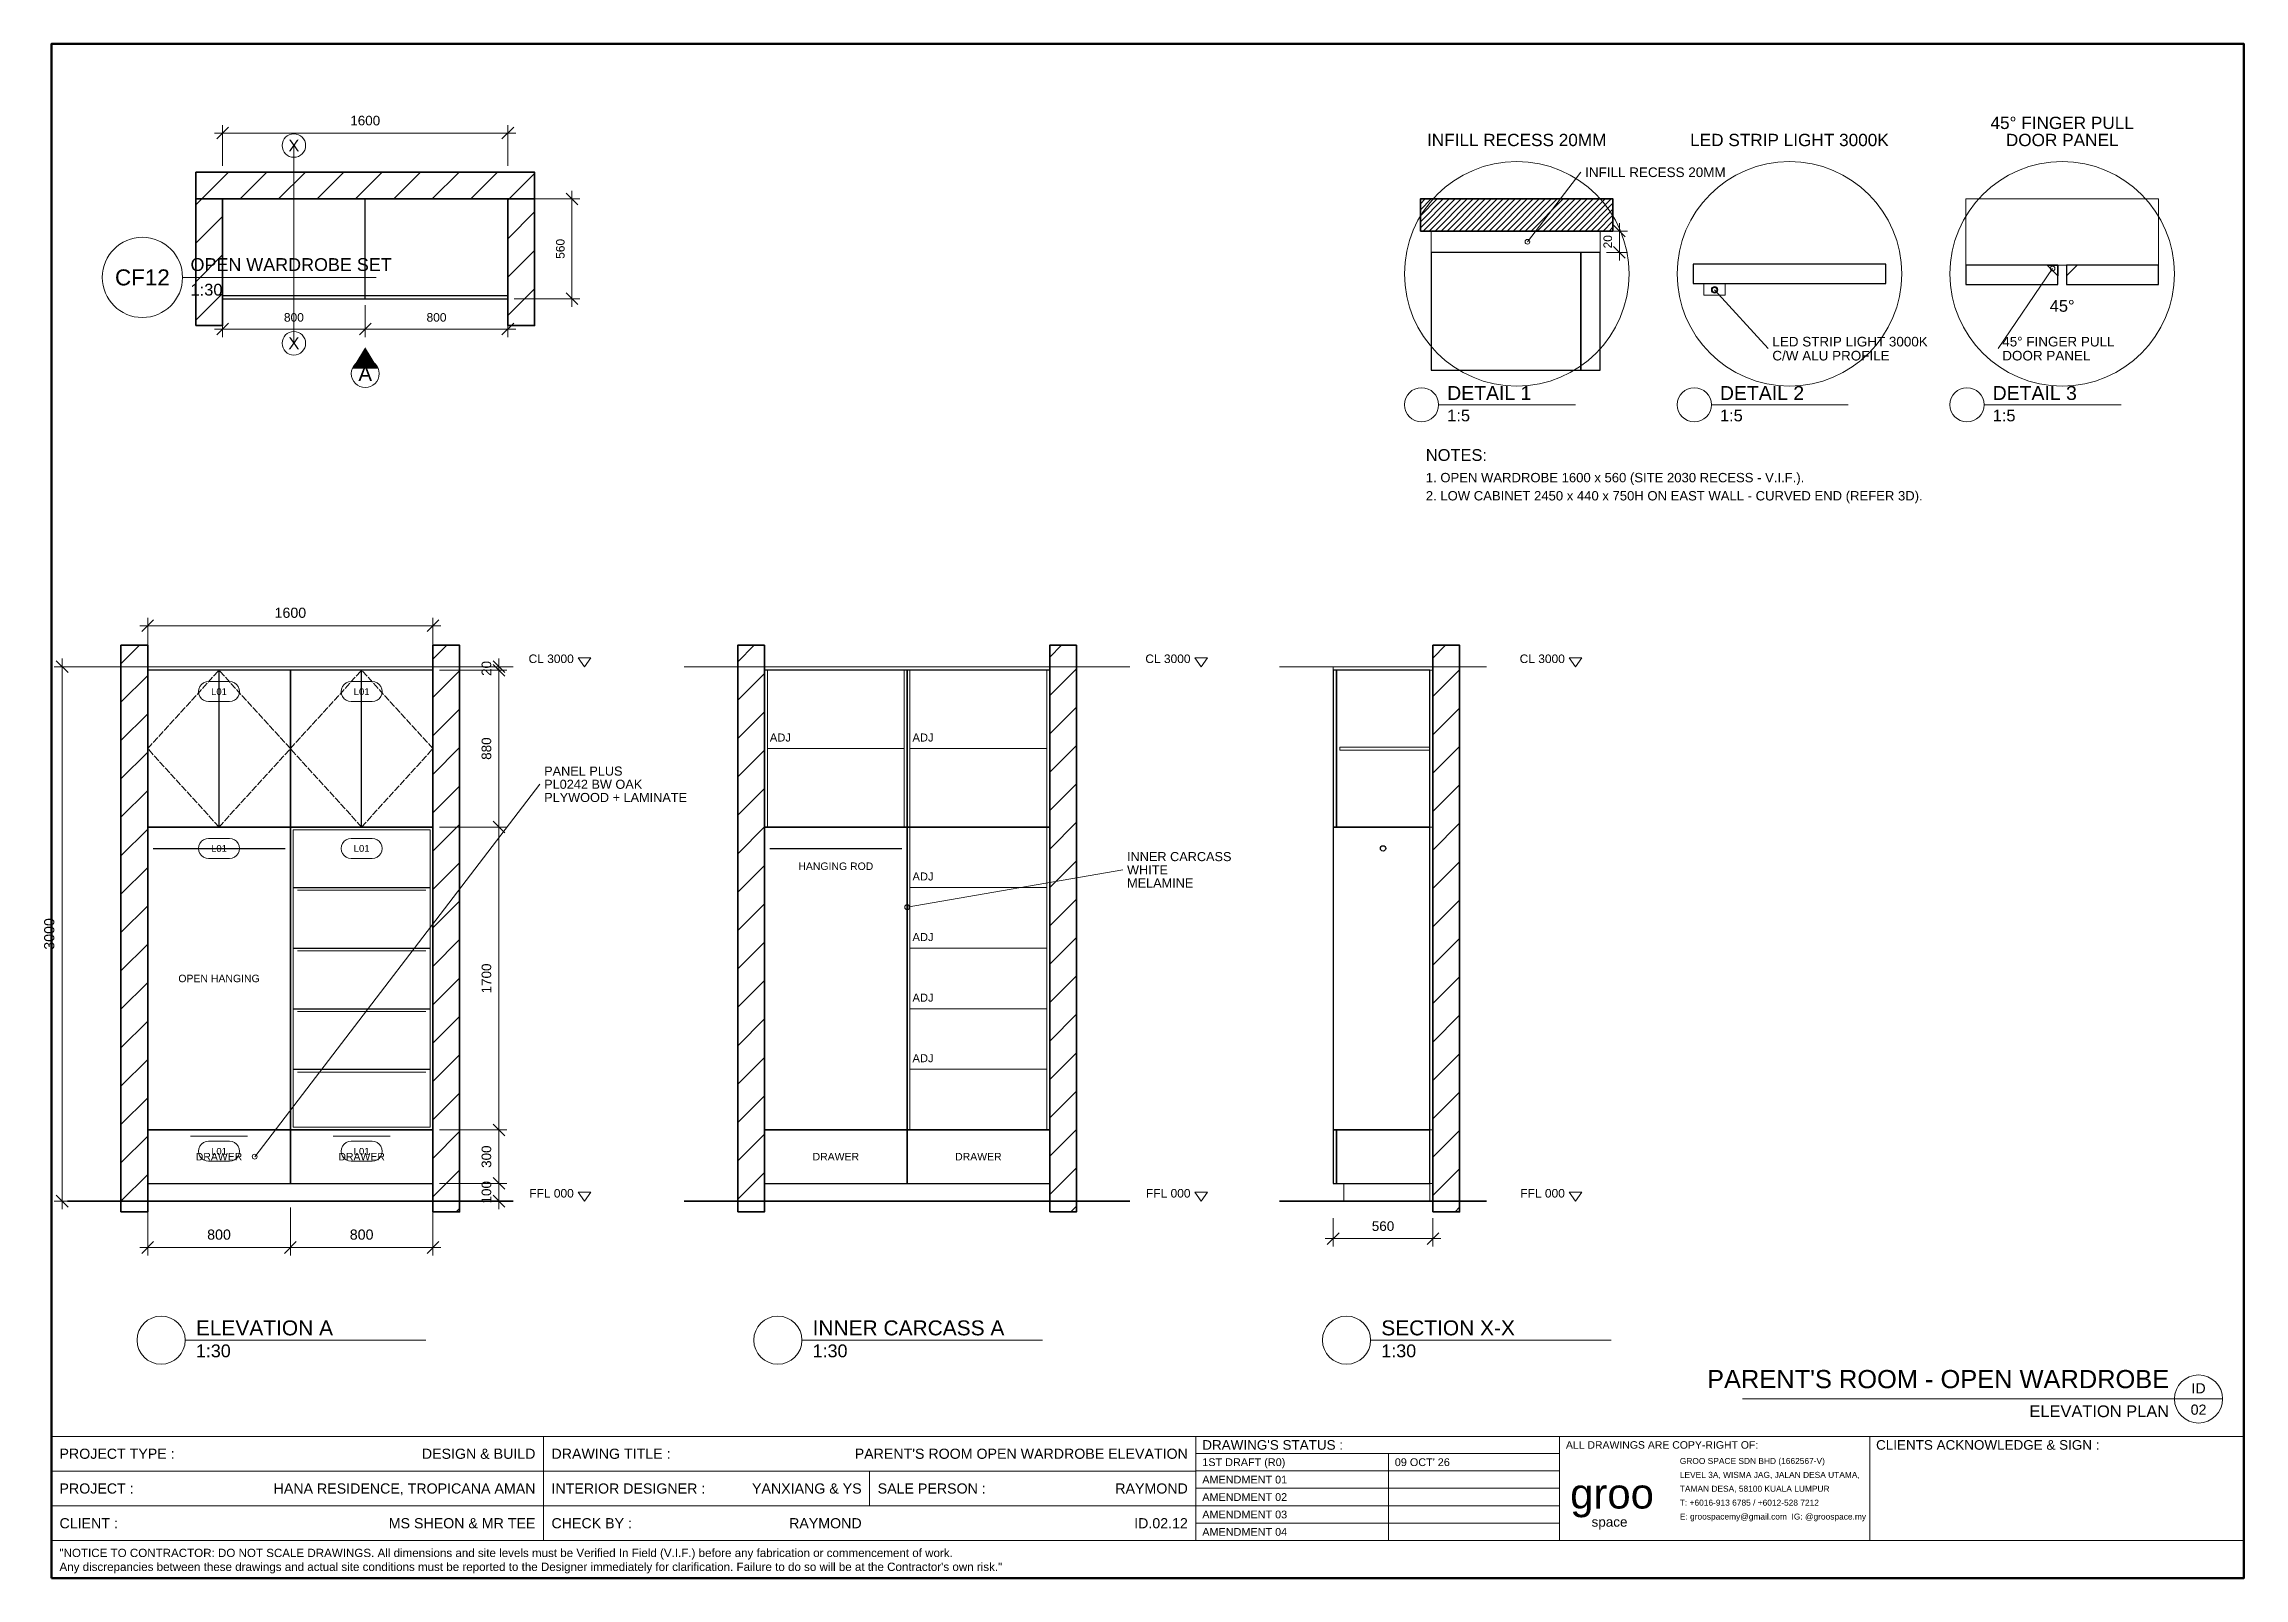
# Model space of a CAD drawing. Header units: millimetres. Extents: x 4 to 415, y 5 to 292.
import ezdxf
from ezdxf.enums import TextEntityAlignment as Align

# ---------------------------------------------------------------- set-up
doc = ezdxf.new("R2010")
doc.units = ezdxf.units.MM
doc.linetypes.add('DASHED', pattern=[1.524, 1.27, -0.254])
for name, color, linetype, lineweight in [('0-SHEET', 7, 'CONTINUOUS', 50), ('0-TITLE', 7, 'CONTINUOUS', 18), ('0-TITLE-TXT', 7, 'CONTINUOUS', 13), ('A-WALL', 250, 'CONTINUOUS', 35), ('I-CEIL', 7, 'CONTINUOUS', 18), ('I-DIM', 5, 'CONTINUOUS', 13), ('I-JOIN', 6, 'CONTINUOUS', 25), ('I-JOIN-ELEV', 7, 'CONTINUOUS', 25), ('I-JOIN-HATCH', 8, 'CONTINUOUS', 9), ('I-JOIN-HIDDEN', 6, 'DASHED', 13), ('I-JOIN-THIN', 7, 'CONTINUOUS', 13), ('I-LITE', 1, 'CONTINUOUS', 18), ('I-NOTE', 1, 'CONTINUOUS', 13), ('I-SYMB', 6, 'CONTINUOUS', 18), ('I-TAG', 5, 'CONTINUOUS', 13), ('I-TEXT', 7, 'CONTINUOUS', 13)]:
    doc.layers.add(name, color=color, linetype=linetype, lineweight=lineweight)
doc.styles.get("Standard").update_dxf_attribs({"font": 'arial.ttf'})

msp = doc.modelspace()

# ---------------------------------------------------------------- hatches: boundary and pattern name
at = {"layer": 'I-JOIN-HATCH'}
h = msp.add_hatch(dxfattribs=at)
h.set_pattern_fill('ANSI31', scale=1.6)
h.paths.add_polyline_path([(32, 263), (95.33, 263), (95.33, 268), (32, 268)])
h = msp.add_hatch(dxfattribs=at)
h.set_pattern_fill('ANSI31', scale=1.6)
h.paths.add_polyline_path([(32, 239.33), (37, 239.33), (37, 263), (32, 263)])
h = msp.add_hatch(dxfattribs=at)
h.set_pattern_fill('ANSI31', scale=1.6)
h.paths.add_polyline_path([(90.33, 239.33), (95.33, 239.33), (95.33, 263), (90.33, 263)])
h = msp.add_hatch(dxfattribs=at)
h.set_pattern_fill('ANSI31', scale=0.25)
h.paths.add_polyline_path([(261, 257), (297, 257), (297, 263), (261, 263)])
h = msp.add_hatch(dxfattribs=at)
h.set_pattern_fill('ANSI31', scale=1.6)
h.paths.add_polyline_path([(18, 73.5), (23, 73.5), (23, 179.5), (18, 179.5)])
h = msp.add_hatch(dxfattribs=at)
h.set_pattern_fill('ANSI31', scale=1.6)
h.paths.add_polyline_path([(76.33, 73.5), (81.33, 73.5), (81.33, 179.5), (76.33, 179.5)])
h = msp.add_hatch(dxfattribs=at)
h.set_pattern_fill('ANSI31', scale=1.6)
h.paths.add_polyline_path([(133.33, 73.5), (138.33, 73.5), (138.33, 179.5), (133.33, 179.5)])
h = msp.add_hatch(dxfattribs=at)
h.set_pattern_fill('ANSI31', scale=1.6)
h.paths.add_polyline_path([(191.67, 73.5), (196.67, 73.5), (196.67, 179.5), (191.67, 179.5)])
h = msp.add_hatch(dxfattribs=at)
h.set_pattern_fill('ANSI31', scale=1.6)
h.paths.add_polyline_path([(263.33, 73.5), (268.33, 73.5), (268.33, 179.5), (263.33, 179.5)])
at = {"layer": 'I-SYMB'}
h = msp.add_hatch(color=6, dxfattribs=at)
h.dxf.hatch_style = 1
h.paths.add_polyline_path([(63.67, 235.27), (61.24, 231.28), (66.09, 231.28)])

# ---------------------------------------------------------------- linework, layer by layer
at = {"layer": '0-SHEET'}
msp.add_lwpolyline([(5, 5), (415, 5), (415, 292), (5, 292)], close=True, dxfattribs=at)
at = {"layer": '0-TITLE'}
for p, q in [((5, 31.5), (415, 31.5)), ((97, 12), (97, 31.5)), ((219, 12), (219, 31.5)), ((287, 12), (287, 31.5)), ((345, 12), (345, 31.5)), ((5, 25), (219, 25)), ((158, 18.5), (158, 25)), ((219, 28.3), (287, 28.3)), ((219, 25.04), (287, 25.04)), ((255, 12), (255, 28.3)), ((219, 21.78), (287, 21.78)), ((5, 18.5), (219, 18.5)), ((219, 18.52), (287, 18.52)), ((219, 15.26), (287, 15.26)), ((5, 12), (415, 12))]:
    msp.add_line(p, q, dxfattribs=at)
at = {"layer": 'A-WALL'}
for p, q in [((8, 75.5), (91.33, 75.5)), ((123.33, 75.5), (206.67, 75.5)), ((234.67, 75.5), (273.33, 75.5))]:
    msp.add_line(p, q, dxfattribs=at)
for points in [[(32, 263), (95.33, 263), (95.33, 268), (32, 268)], [(32, 239.33), (37, 239.33), (37, 263), (32, 263)], [(90.33, 239.33), (95.33, 239.33), (95.33, 263), (90.33, 263)], [(261, 257), (297, 257), (297, 263), (261, 263)], [(18, 73.5), (23, 73.5), (23, 179.5), (18, 179.5)], [(76.33, 73.5), (81.33, 73.5), (81.33, 179.5), (76.33, 179.5)], [(133.33, 73.5), (138.33, 73.5), (138.33, 179.5), (133.33, 179.5)], [(191.67, 73.5), (196.67, 73.5), (196.67, 179.5), (191.67, 179.5)], [(263.33, 73.5), (268.33, 73.5), (268.33, 179.5), (263.33, 179.5)]]:
    msp.add_lwpolyline(points, close=True, dxfattribs=at)
at = {"layer": 'I-CEIL'}
for p, q in [((8, 175.5), (91.33, 175.5)), ((123.33, 175.5), (206.67, 175.5)), ((234.67, 175.5), (273.33, 175.5))]:
    msp.add_line(p, q, dxfattribs=at)
at = {"layer": 'I-DIM'}
for p, q in [((35.9, 274.23), (38.1, 276.43)), ((37, 269.2), (37, 276.83)), ((89.23, 274.23), (91.43, 276.43)), ((90.33, 269.2), (90.33, 276.83)), ((35.5, 275.33), (91.83, 275.33)), ((103.43, 261.9), (101.23, 264.1)), ((102.33, 242.83), (102.33, 264.5)), ((91.53, 263), (103.83, 263)), ((295.8, 257), (299.7, 257)), ((299.3, 255.9), (297.1, 258.1)), ((298.2, 251.5), (298.2, 258.5)), ((295.8, 253), (299.7, 253)), ((299.3, 251.9), (297.1, 254.1)), ((37, 243.13), (37, 237.17)), ((63.67, 243.13), (63.67, 237.17)), ((63.67, 243.13), (63.67, 237.17)), ((90.33, 243.13), (90.33, 237.17)), ((91.53, 244.33), (103.83, 244.33)), ((103.43, 243.23), (101.23, 245.43)), ((35.5, 238.67), (65.17, 238.67)), ((35.9, 237.57), (38.1, 239.77)), ((62.17, 238.67), (91.83, 238.67)), ((62.57, 237.57), (64.77, 239.77)), ((62.57, 237.57), (64.77, 239.77)), ((89.23, 237.57), (91.43, 239.77)), ((21.5, 183.17), (77.83, 183.17)), ((21.9, 182.07), (24.1, 184.27)), ((23, 176.7), (23, 184.67)), ((75.23, 182.07), (77.43, 184.27)), ((76.33, 176.7), (76.33, 184.67)), ((7, 74), (7, 177)), ((88.67, 173.33), (88.67, 177)), ((21.8, 175.5), (5.5, 175.5)), ((8.1, 174.4), (5.9, 176.6)), ((77.53, 175.5), (90.17, 175.5)), ((77.53, 174.83), (90.17, 174.83)), ((77.53, 174.83), (90.17, 174.83)), ((89.77, 174.4), (87.57, 176.6)), ((89.77, 173.73), (87.57, 175.93)), ((89.77, 173.73), (87.57, 175.93)), ((88.67, 144), (88.67, 176.33)), ((77.53, 145.5), (90.17, 145.5)), ((77.53, 145.5), (90.17, 145.5)), ((89.77, 144.4), (87.57, 146.6)), ((89.77, 144.4), (87.57, 146.6)), ((88.67, 87.33), (88.67, 147)), ((77.53, 88.83), (90.17, 88.83)), ((77.53, 88.83), (90.17, 88.83)), ((89.77, 87.73), (87.57, 89.93)), ((89.77, 87.73), (87.57, 89.93)), ((88.67, 77.33), (88.67, 90.33)), ((77.53, 78.83), (90.17, 78.83)), ((77.53, 78.83), (90.17, 78.83)), ((89.77, 77.73), (87.57, 79.93)), ((89.77, 77.73), (87.57, 79.93)), ((88.67, 74), (88.67, 80.33)), ((21.8, 75.5), (5.5, 75.5)), ((8.1, 74.4), (5.9, 76.6)), ((23, 74.3), (23, 65.33)), ((49.67, 74.3), (49.67, 65.33)), ((49.67, 74.3), (49.67, 65.33)), ((76.33, 74.3), (76.33, 65.33)), ((77.53, 75.5), (90.17, 75.5)), ((89.77, 74.4), (87.57, 76.6)), ((244.67, 72.3), (244.67, 67)), ((263.33, 72.3), (263.33, 67)), ((21.5, 66.83), (51.17, 66.83)), ((21.9, 65.73), (24.1, 67.93)), ((48.17, 66.83), (77.83, 66.83)), ((48.57, 65.73), (50.77, 67.93)), ((48.57, 65.73), (50.77, 67.93)), ((75.23, 65.73), (77.43, 67.93)), ((243.17, 68.5), (264.83, 68.5)), ((243.57, 67.4), (245.77, 69.6)), ((262.23, 67.4), (264.43, 69.6))]:
    msp.add_line(p, q, dxfattribs=at)
at = {"layer": 'I-JOIN'}
for p, q in [((37, 244.33), (37, 263)), ((63.67, 244.33), (63.67, 263)), ((37, 244.93), (90.33, 244.93))]:
    msp.add_line(p, q, dxfattribs=at)
msp.add_lwpolyline([(37, 244.33), (90.33, 244.33), (90.33, 263), (37, 263)], close=True, dxfattribs=at)
at = {"layer": 'I-JOIN-ELEV'}
for p, q in [((36.33, 145.5), (36.33, 174.83)), ((63, 145.5), (63, 174.83)), ((24, 141.5), (48.67, 141.5)), ((139.33, 141.5), (164, 141.5)), ((50.2, 134.17), (75.8, 134.17)), ((50.2, 122.83), (75.8, 122.83)), ((50.2, 111.5), (75.8, 111.5)), ((50.2, 100.17), (75.8, 100.17))]:
    msp.add_line(p, q, dxfattribs=at)
for points in [[(263, 231), (291, 231), (291, 253), (263, 253)], [(291, 231), (294.6, 231), (294.6, 253), (291, 253)], [(312, 247.2), (348, 247.2), (348, 250.8), (312, 250.8)], [(363, 247), (380.2, 247), (380.2, 250.6), (363, 250.6)], [(380.2, 250.6), (380.2, 248.6), (378.2, 250.6)], [(381.8, 247), (399, 247), (399, 250.6), (381.8, 250.6)], [(381.8, 250.6), (381.8, 248.6), (383.8, 250.6)], [(23, 145.5), (49.67, 145.5), (49.67, 174.83), (23, 174.83)], [(23, 78.83), (76.33, 78.83), (76.33, 174.83), (23, 174.83)], [(49.67, 145.5), (76.33, 145.5), (76.33, 174.83), (49.67, 174.83)], [(138.33, 145.5), (165, 145.5), (165, 174.83), (138.33, 174.83)], [(138.33, 78.83), (191.67, 78.83), (191.67, 174.83), (138.33, 174.83)], [(165, 145.5), (191.67, 145.5), (191.67, 174.83), (165, 174.83)], [(244.67, 145.5), (245.27, 145.5), (245.27, 174.83), (244.67, 174.83)], [(245.27, 145.5), (262.73, 145.5), (262.73, 174.83), (245.27, 174.83)], [(23, 88.83), (49.67, 88.83), (49.67, 145.5), (23, 145.5)], [(49.67, 88.83), (76.33, 88.83), (76.33, 145.5), (49.67, 145.5)], [(138.33, 88.83), (165, 88.83), (165, 145.5), (138.33, 145.5)], [(165, 88.83), (191.67, 88.83), (191.67, 145.5), (165, 145.5)], [(244.67, 88.83), (262.73, 88.83), (262.73, 145.5), (244.67, 145.5)], [(23, 78.83), (49.67, 78.83), (49.67, 88.83), (23, 88.83)], [(49.67, 78.83), (76.33, 78.83), (76.33, 88.83), (49.67, 88.83)], [(138.33, 78.83), (165, 78.83), (165, 88.83), (138.33, 88.83)], [(165, 78.83), (191.67, 78.83), (191.67, 88.83), (165, 88.83)], [(244.67, 78.83), (245.27, 78.83), (245.27, 88.83), (244.67, 88.83)], [(245.27, 78.83), (262.73, 78.83), (262.73, 88.83), (245.27, 88.83)]]:
    msp.add_lwpolyline(points, close=True, dxfattribs=at)
msp.add_circle((254, 141.5), 0.5, dxfattribs=at)
at = {"layer": 'I-JOIN-HIDDEN'}
for points in [[(36.33, 145.5), (23, 160.17), (36.33, 174.83)], [(36.33, 145.5), (49.67, 160.17), (36.33, 174.83)], [(63, 145.5), (49.67, 160.17), (63, 174.83)], [(63, 145.5), (76.33, 160.17), (63, 174.83)]]:
    msp.add_lwpolyline(points, dxfattribs=at)
at = {"layer": 'I-JOIN-THIN'}
for p, q in [((138.87, 145.5), (138.87, 174.83)), ((164.47, 145.5), (164.47, 174.83)), ((165.53, 145.5), (165.53, 174.83)), ((191.13, 145.5), (191.13, 174.83)), ((138.87, 160.17), (164.47, 160.17)), ((165.53, 160.17), (191.13, 160.17)), ((165.53, 88.83), (165.53, 145.5)), ((191.13, 88.83), (191.13, 145.5)), ((165.53, 134.17), (191.13, 134.17)), ((165.53, 122.83), (191.13, 122.83)), ((165.53, 111.5), (191.13, 111.5)), ((165.53, 100.17), (191.13, 100.17)), ((31, 87.67), (41.67, 87.67)), ((57.67, 87.67), (68.33, 87.67))]:
    msp.add_line(p, q, dxfattribs=at)
for points in [[(363, 250.6), (399, 250.6), (399, 263), (363, 263)], [(263, 253), (294.6, 253), (294.6, 257), (263, 257)], [(23, 174.83), (76.33, 174.83), (76.33, 175.5), (23, 175.5)], [(138.33, 174.83), (191.67, 174.83), (191.67, 175.5), (138.33, 175.5)], [(244.67, 174.83), (263.33, 174.83), (263.33, 175.5), (244.67, 175.5)], [(262.73, 145.5), (263.33, 145.5), (263.33, 174.83), (262.73, 174.83)], [(245.93, 159.87), (262.73, 159.87), (262.73, 160.47), (245.93, 160.47)], [(50.2, 89.37), (75.8, 89.37), (75.8, 144.97), (50.2, 144.97)], [(262.73, 88.83), (263.33, 88.83), (263.33, 145.5), (262.73, 145.5)], [(262.73, 78.83), (263.33, 78.83), (263.33, 88.83), (262.73, 88.83)], [(23, 75.5), (76.33, 75.5), (76.33, 78.83), (23, 78.83)], [(138.33, 75.5), (191.67, 75.5), (191.67, 78.83), (138.33, 78.83)], [(246.67, 75.5), (262.73, 75.5), (262.73, 78.83), (246.67, 78.83)]]:
    msp.add_lwpolyline(points, close=True, dxfattribs=at)
at = {"layer": 'I-LITE', "color": 1}
for p, q in [((51, 133.67), (75, 133.67)), ((51, 122.33), (75, 122.33)), ((51, 111), (75, 111)), ((51, 99.67), (75, 99.67))]:
    msp.add_line(p, q, dxfattribs=at)
msp.add_lwpolyline([(314, 245), (318, 245), (318, 247.2), (314, 247.2)], close=True, dxfattribs=at)
msp.add_circle((316, 246), 0.6, dxfattribs=at)
at = {"layer": 'I-NOTE', "color": 1}
for p, q in [((281, 255), (291, 268)), ((379.2, 250), (369, 235)), ((316, 246), (326, 235)), ((264.4, 224.5), (290, 224.5)), ((315.4, 224.5), (341, 224.5)), ((366.4, 224.5), (392, 224.5))]:
    msp.add_line(p, q, dxfattribs=at)
at = {"layer": 'I-NOTE', "color": 7}
for p, q in [((43, 83.83), (96.33, 153.5)), ((165, 130.5), (205.33, 137.5))]:
    msp.add_line(p, q, dxfattribs=at)
at = {"layer": 'I-NOTE', "color": 1}
for points in [[(104.67, 175.5), (103.47, 177.18), (105.87, 177.18)], [(220, 175.5), (218.8, 177.18), (221.2, 177.18)], [(290, 175.5), (288.8, 177.18), (291.2, 177.18)], [(104.67, 75.5), (103.47, 77.18), (105.87, 77.18)], [(220, 75.5), (218.8, 77.18), (221.2, 77.18)], [(290, 75.5), (288.8, 77.18), (291.2, 77.18)]]:
    msp.add_lwpolyline(points, close=True, dxfattribs=at)
for centre, radius in [((279, 249), 21), ((330, 249), 21), ((381, 249), 21), ((281, 255), 0.45), ((379.2, 250), 0.45), ((316, 246), 0.45), ((261.2, 224.5), 3.2), ((312.2, 224.5), 3.2), ((363.2, 224.5), 3.2)]:
    msp.add_circle(centre, radius, dxfattribs=at)
at = {"layer": 'I-NOTE', "color": 7}
for centre in [(165, 130.5), (43, 83.83)]:
    msp.add_circle(centre, 0.45, dxfattribs=at)
at = {"layer": 'I-SYMB', "color": 6}
msp.add_line((50.33, 236), (50.33, 273), dxfattribs=at)
for centre, radius in [((50.33, 273), 2.2), ((50.33, 236), 2.2), ((63.67, 230.33), 2.6)]:
    msp.add_circle(centre, radius, dxfattribs=at)
at = {"layer": 'I-TAG'}
for points in [[(34.38, 172.71), (33.9, 172.64), (33.45, 172.46), (33.06, 172.16), (32.76, 171.77), (32.57, 171.32), (32.51, 170.83), (32.57, 170.35), (32.76, 169.9), (33.06, 169.51), (33.45, 169.21), (33.9, 169.02), (34.38, 168.96), (38.28, 168.96), (38.77, 169.02), (39.22, 169.21), (39.61, 169.51), (39.91, 169.9), (40.09, 170.35), (40.16, 170.83), (40.09, 171.32), (39.91, 171.77), (39.61, 172.16), (39.22, 172.46), (38.77, 172.64), (38.28, 172.71)], [(61.05, 172.71), (60.56, 172.64), (60.11, 172.46), (59.72, 172.16), (59.43, 171.77), (59.24, 171.32), (59.17, 170.83), (59.24, 170.35), (59.43, 169.9), (59.72, 169.51), (60.11, 169.21), (60.56, 169.02), (61.05, 168.96), (64.95, 168.96), (65.44, 169.02), (65.89, 169.21), (66.28, 169.51), (66.57, 169.9), (66.76, 170.35), (66.83, 170.83), (66.76, 171.32), (66.57, 171.77), (66.28, 172.16), (65.89, 172.46), (65.44, 172.64), (64.95, 172.71)], [(34.38, 143.38), (33.9, 143.31), (33.45, 143.12), (33.06, 142.83), (32.76, 142.44), (32.57, 141.99), (32.51, 141.5), (32.57, 141.01), (32.76, 140.56), (33.06, 140.17), (33.45, 139.88), (33.9, 139.69), (34.38, 139.62), (38.28, 139.62), (38.77, 139.69), (39.22, 139.88), (39.61, 140.17), (39.91, 140.56), (40.09, 141.01), (40.16, 141.5), (40.09, 141.99), (39.91, 142.44), (39.61, 142.83), (39.22, 143.12), (38.77, 143.31), (38.28, 143.38)], [(61.05, 143.38), (60.56, 143.31), (60.11, 143.12), (59.72, 142.83), (59.43, 142.44), (59.24, 141.99), (59.17, 141.5), (59.24, 141.01), (59.43, 140.56), (59.72, 140.17), (60.11, 139.88), (60.56, 139.69), (61.05, 139.62), (64.95, 139.62), (65.44, 139.69), (65.89, 139.88), (66.28, 140.17), (66.57, 140.56), (66.76, 141.01), (66.83, 141.5), (66.76, 141.99), (66.57, 142.44), (66.28, 142.83), (65.89, 143.12), (65.44, 143.31), (64.95, 143.38)], [(34.38, 86.71), (33.9, 86.64), (33.45, 86.46), (33.06, 86.16), (32.76, 85.77), (32.57, 85.32), (32.51, 84.83), (32.57, 84.35), (32.76, 83.9), (33.06, 83.51), (33.45, 83.21), (33.9, 83.02), (34.38, 82.96), (38.28, 82.96), (38.77, 83.02), (39.22, 83.21), (39.61, 83.51), (39.91, 83.9), (40.09, 84.35), (40.16, 84.83), (40.09, 85.32), (39.91, 85.77), (39.61, 86.16), (39.22, 86.46), (38.77, 86.64), (38.28, 86.71)], [(61.05, 86.71), (60.56, 86.64), (60.11, 86.46), (59.72, 86.16), (59.43, 85.77), (59.24, 85.32), (59.17, 84.83), (59.24, 84.35), (59.43, 83.9), (59.72, 83.51), (60.11, 83.21), (60.56, 83.02), (61.05, 82.96), (64.95, 82.96), (65.44, 83.02), (65.89, 83.21), (66.28, 83.51), (66.57, 83.9), (66.76, 84.35), (66.83, 84.83), (66.76, 85.32), (66.57, 85.77), (66.28, 86.16), (65.89, 86.46), (65.44, 86.64), (64.95, 86.71)]]:
    msp.add_lwpolyline(points, close=True, dxfattribs=at)
at = {"layer": 'I-TEXT'}
for p, q in [((29.5, 248.33), (65.7, 248.33)), ((30, 49.5), (75, 49.5)), ((145.33, 49.5), (190.33, 49.5)), ((251.67, 49.5), (296.67, 49.5)), ((321.25, 38.5), (402, 38.5)), ((402, 38.5), (411, 38.5))]:
    msp.add_line(p, q, dxfattribs=at)
for centre, radius in [((22, 248.33), 7.5), ((25.5, 49.5), 4.5), ((140.83, 49.5), 4.5), ((247.17, 49.5), 4.5), ((406.5, 38.5), 4.5)]:
    msp.add_circle(centre, radius, dxfattribs=at)

# ---------------------------------------------------------------- texts
at = {"layer": '0-TITLE-TXT'}
for s, height, p in [('PROJECT TYPE :', 1.9, (6.5, 28.25)), ('DRAWING TITLE :', 1.9, (98.5, 28.25)), ("DRAWING'S STATUS :", 1.8, (220.2, 29.9)), ('ALL DRAWINGS ARE COPY-RIGHT OF:', 1.4, (288.2, 29.9)), ('CLIENTS ACKNOWLEDGE & SIGN :', 1.8, (346.2, 29.9)), ('1ST DRAFT (R0)', 1.45, (220.2, 26.67)), ("09 OCT' 26", 1.45, (256.2, 26.67)), ('GROO SPACE SDN BHD (1662567-V)', 1.12, (309.5, 26.9)), ('LEVEL 3A, WISMA JAG, JALAN DESA UTAMA,', 1.12, (309.5, 24.3)), ('PROJECT :', 1.9, (6.5, 21.75)), ('INTERIOR DESIGNER :', 1.9, (98.5, 21.75)), ('SALE PERSON :', 1.9, (159.5, 21.75)), ('AMENDMENT 01', 1.45, (220.2, 23.41)), ('AMENDMENT 02', 1.45, (220.2, 20.15)), ('TAMAN DESA, 58100 KUALA LUMPUR', 1.12, (309.5, 21.7)), ('AMENDMENT 03', 1.45, (220.2, 16.89)), ('T: +6016-913 6785 / +6012-528 7212', 1.12, (309.5, 19.1)), ('E: groospacemy@gmail.com  IG: @groospace.my', 1.12, (309.5, 16.5)), ('CLIENT :', 1.9, (6.5, 15.25)), ('CHECK BY :', 1.9, (98.5, 15.25)), ('AMENDMENT 04', 1.45, (220.2, 13.63)), ('"NOTICE TO CONTRACTOR: DO NOT SCALE DRAWINGS. All dimensions and site levels must be Verified In Field (V.I.F.) before any fabrication or commencement of work.', 1.55, (6.5, 9.7)), ('Any discrepancies between these drawings and actual site conditions must be reported to the Designer immediately for clarification. Failure to do so will be at the Contractor\'s own risk."', 1.55, (6.5, 7.1))]:
    msp.add_text(s, height=height, dxfattribs=at).set_placement(p, align=Align.MIDDLE_LEFT)
for s, p in [('DESIGN & BUILD', (95.5, 28.25)), ("PARENT'S ROOM OPEN WARDROBE ELEVATION", (217.5, 28.25)), ('HANA RESIDENCE, TROPICANA AMAN', (95.5, 21.75)), ('YANXIANG & YS', (156.5, 21.75)), ('RAYMOND', (217.5, 21.75)), ('MS SHEON & MR TEE', (95.5, 15.25)), ('RAYMOND', (156.5, 15.25)), ('ID.02.12', (217.5, 15.25))]:
    msp.add_text(s, height=1.9, dxfattribs=at).set_placement(p, align=Align.MIDDLE_RIGHT)
for s, height, p in [('groo', 5.6, (289, 18)), ('space', 1.8, (293, 14.6))]:
    msp.add_text(s, height=height, dxfattribs=at).set_placement(p)
at = {"layer": 'I-DIM'}
for s, height, p in [('1600', 1.8, (63.67, 276.23)), ('800', 1.6, (50.33, 239.57)), ('800', 1.6, (77, 239.57)), ('1600', 1.9, (49.67, 184.07)), ('800', 1.9, (36.33, 67.73)), ('800', 1.9, (63, 67.73)), ('560', 1.8, (254, 69.4))]:
    msp.add_text(s, height=height, dxfattribs=at).set_placement(p, align=Align.BOTTOM_CENTER)
for s, height, p in [('560', 1.6, (101.43, 253.67)), ('20', 1.6, (297.3, 255)), ('20', 1.8, (87.77, 175.17)), ('880', 1.8, (87.77, 160.17)), ('3000', 1.9, (6.1, 125.5)), ('1700', 1.8, (87.77, 117.17)), ('300', 1.8, (87.77, 83.83)), ('100', 1.8, (87.77, 77.17))]:
    msp.add_text(s, height=height, rotation=90, dxfattribs=at).set_placement(p, align=Align.BOTTOM_CENTER)
at = {"layer": 'I-NOTE', "color": 1}
for s, p in [('45° FINGER PULL', (381, 275.4)), ('INFILL RECESS 20MM', (279, 272.2)), ('LED STRIP LIGHT 3000K', (330, 272.2)), ('DOOR PANEL', (381, 272.2))]:
    msp.add_text(s, height=2.3, dxfattribs=at).set_placement(p, align=Align.BOTTOM_CENTER)
for s, height, p in [('INFILL RECESS 20MM', 1.8, (291.8, 268)), ('C/W ALU PROFILE', 1.8, (326.8, 233.69)), ('LED STRIP LIGHT 3000K', 1.8, (326.8, 236.31)), ('45° FINGER PULL', 1.8, (369.8, 236.31)), ('DOOR PANEL', 1.8, (369.8, 233.69)), ('PLYWOOD + LAMINATE', 1.7, (97.13, 151.03)), ('MELAMINE', 1.7, (206.13, 135.03))]:
    msp.add_text(s, height=height, dxfattribs=at).set_placement(p, align=Align.MIDDLE_LEFT)
msp.add_text('45°', height=2.2, dxfattribs=at).set_placement((381, 243), align=Align.MIDDLE_CENTER)
for s, height, p in [('DETAIL 1', 2.6, (266, 225.4)), ('DETAIL 2', 2.6, (317, 225.4)), ('DETAIL 3', 2.6, (368, 225.4)), ('1:5', 2.2, (266, 221.4)), ('1:5', 2.2, (317, 221.4)), ('1:5', 2.2, (368, 221.4)), ('NOTES:', 2.2, (262, 214)), ('1. OPEN WARDROBE 1600 x 560 (SITE 2030 RECESS - V.I.F.).', 1.75, (262, 210)), ('2. LOW CABINET 2450 x 440 x 750H ON EAST WALL - CURVED END (REFER 3D).', 1.75, (262, 206.6))]:
    msp.add_text(s, height=height, dxfattribs=at).set_placement(p)
at = {"layer": 'I-NOTE', "color": 7}
for s, p in [('PANEL PLUS', (97.13, 155.97)), ('PL0242 BW OAK', (97.13, 153.5)), ('INNER CARCASS', (206.13, 139.97)), ('WHITE', (206.13, 137.5))]:
    msp.add_text(s, height=1.7, dxfattribs=at).set_placement(p, align=Align.MIDDLE_LEFT)
at = {"layer": 'I-SYMB', "color": 6}
for s, height, p in [('X', 2.2, (50.33, 273)), ('X', 2.2, (50.33, 236)), ('A', 2.73, (63.67, 230.33))]:
    msp.add_text(s, height=height, dxfattribs=at).set_placement(p, align=Align.MIDDLE_CENTER)
at = {"layer": 'I-TAG'}
for p in [(36.33, 170.83), (63, 170.83), (36.33, 141.5), (63, 141.5), (36.33, 84.83), (63, 84.83)]:
    msp.add_text('L01', height=1.275, dxfattribs=at).set_placement(p, align=Align.MIDDLE_CENTER)
at = {"layer": 'I-TEXT'}
for s, height, p in [('OPEN WARDROBE SET', 2.4, (31, 249.53)), ('1:30', 2.2, (31, 244.93)), ('ADJ', 1.5, (139.33, 161.5)), ('ADJ', 1.5, (166, 161.5)), ('ADJ', 1.5, (166, 135.5)), ('ADJ', 1.5, (166, 124.17)), ('ADJ', 1.5, (166, 112.83)), ('ADJ', 1.5, (166, 101.5)), ('ELEVATION A', 2.8, (32, 50.4)), ('INNER CARCASS A', 2.8, (147.33, 50.4)), ('SECTION X-X', 2.8, (253.67, 50.4)), ('1:30', 2.4, (32, 46.3)), ('1:30', 2.4, (147.33, 46.3)), ('1:30', 2.4, (253.67, 46.3))]:
    msp.add_text(s, height=height, dxfattribs=at).set_placement(p)
for s, height, p in [('CF12', 3, (22, 248.33)), ('HANGING ROD', 1.4, (151.67, 138.17)), ('OPEN HANGING', 1.4, (36.33, 117.17)), ('DRAWER', 1.4, (36.33, 83.83)), ('DRAWER', 1.4, (63, 83.83)), ('DRAWER', 1.4, (151.67, 83.83)), ('DRAWER', 1.4, (178.33, 83.83)), ('ID', 1.9, (406.5, 40.5)), ('02', 1.9, (406.5, 36.5))]:
    msp.add_text(s, height=height, dxfattribs=at).set_placement(p, align=Align.MIDDLE_CENTER)
for s, height, p in [('CL 3000', 1.6, (102.67, 175.7)), ('CL 3000', 1.6, (218, 175.7)), ('CL 3000', 1.6, (288, 175.7)), ('FFL 000', 1.6, (102.67, 75.7)), ('FFL 000', 1.6, (218, 75.7)), ('FFL 000', 1.6, (288, 75.7)), ("PARENT'S ROOM - OPEN WARDROBE", 3.4, (401, 39.5))]:
    msp.add_text(s, height=height, dxfattribs=at).set_placement(p, align=Align.BOTTOM_RIGHT)
msp.add_text('ELEVATION PLAN', height=2.2, dxfattribs=at).set_placement((401, 37.3), align=Align.TOP_RIGHT)

doc.saveas('drawing.dxf')
